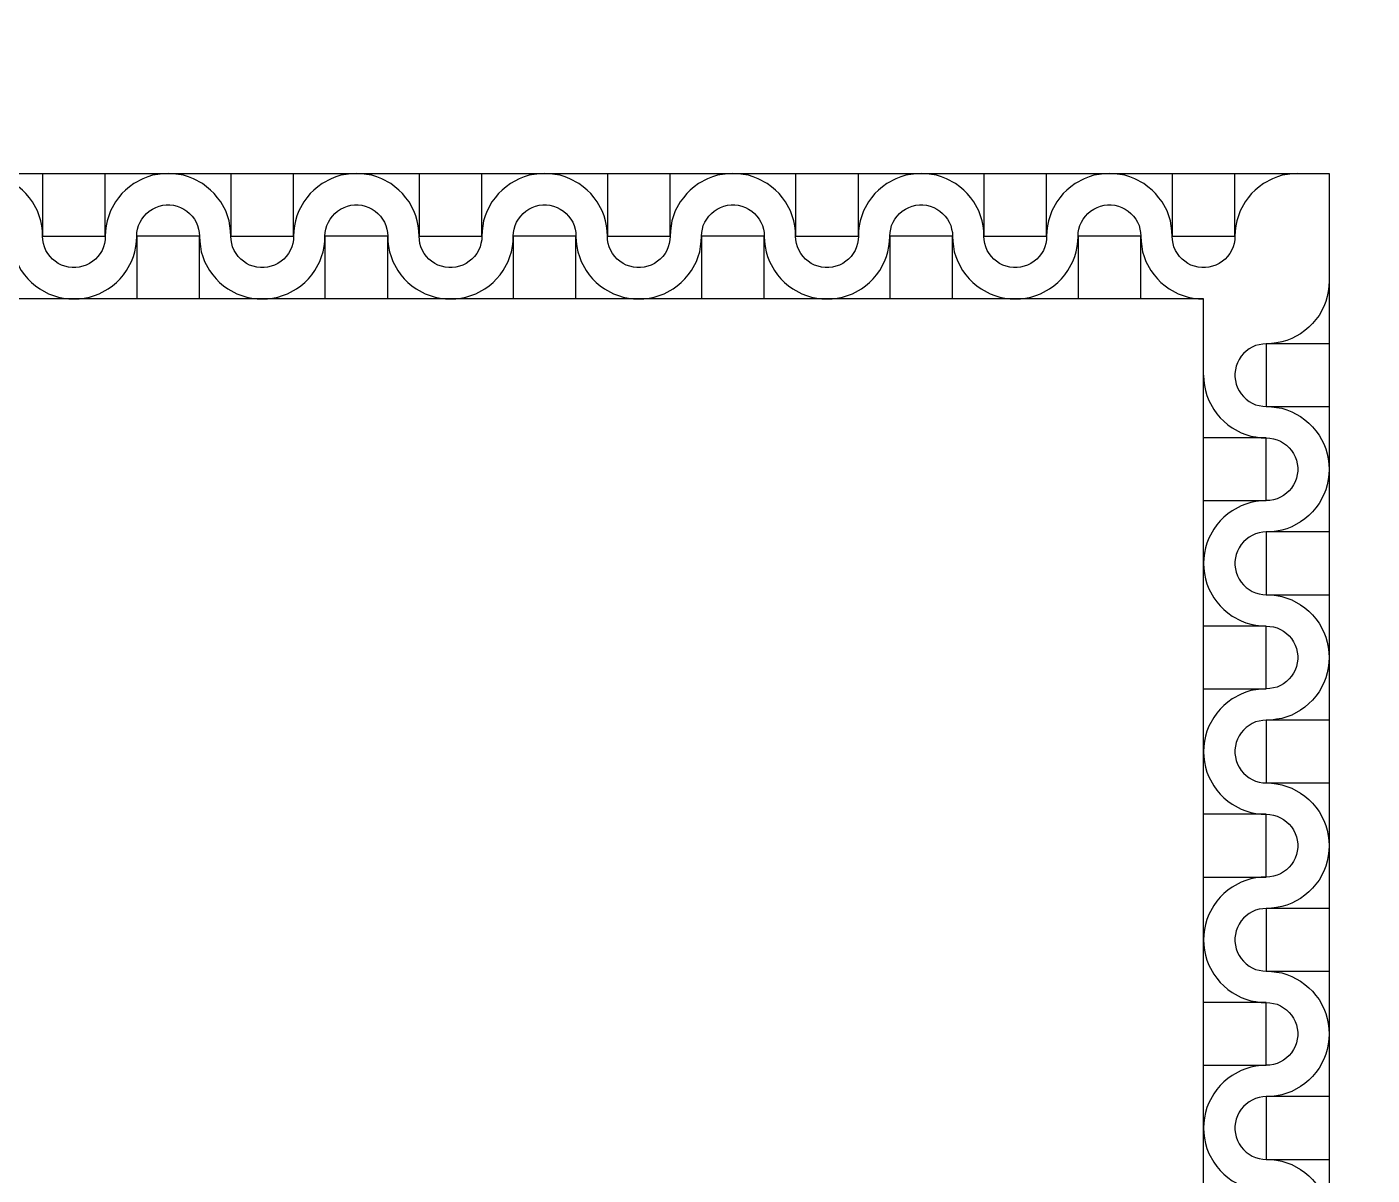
# Model space of a CAD drawing. Extents: x 190.8 to 267.1, y 124 to 174.8.
# Drawn here: x 238.732 to 240.233, y 136.233 to 137.514 of the extents above; entities that cross this region are included whole.
import ezdxf

# ---------------------------------------------------------------- set-up
doc = ezdxf.new("R2010")
doc.units = 0
doc.header["$MEASUREMENT"] = 0

msp = doc.modelspace()

# ---------------------------------------------------------------- linework, layer by layer
msp.add_lwpolyline([(237.4196, 135.0106), (237.4196, 132.8456), (252.4196, 132.8456), (253.8409, 134.2479), (253.8409, 138.1133), (252.4196, 139.5156), (237.4196, 139.5156), (237.4196, 137.3506), (240.1846, 137.3506), (240.1846, 135.0106)], close=True)
for points in [[(238.7496, 137.2806), (238.7494, 137.2863), (238.7486, 137.2921), (238.7476, 137.2978), (238.7459, 137.3033), (238.7439, 137.3088), (238.7384, 137.3188), (238.7349, 137.3236), (238.7311, 137.3281), (238.7271, 137.3321), (238.7226, 137.3358), (238.7179, 137.3393), (238.7079, 137.3448), (238.7024, 137.3468), (238.6969, 137.3486), (238.6911, 137.3496), (238.6854, 137.3503), (238.6796, 137.3506)], [(238.7496, 137.3506), (238.7496, 137.2806), (238.8196, 137.2806), (238.8196, 137.3506)], [(238.8896, 137.3506), (238.8839, 137.3503), (238.8781, 137.3496), (238.8724, 137.3486), (238.8669, 137.3468), (238.8614, 137.3448), (238.8514, 137.3393), (238.8466, 137.3358), (238.8421, 137.3321), (238.8381, 137.3281), (238.8344, 137.3236), (238.8309, 137.3188), (238.8254, 137.3088), (238.8234, 137.3033), (238.8216, 137.2978), (238.8206, 137.2921), (238.8199, 137.2863), (238.8196, 137.2806)], [(238.9596, 137.2806), (238.9594, 137.2863), (238.9586, 137.2921), (238.9576, 137.2978), (238.9559, 137.3033), (238.9539, 137.3088), (238.9484, 137.3188), (238.9449, 137.3236), (238.9411, 137.3281), (238.9371, 137.3321), (238.9326, 137.3358), (238.9279, 137.3393), (238.9179, 137.3448), (238.9124, 137.3468), (238.9069, 137.3486), (238.9011, 137.3496), (238.8954, 137.3503), (238.8896, 137.3506)], [(238.9596, 137.3506), (238.9596, 137.2806), (239.0296, 137.2806), (239.0296, 137.3506)], [(239.0996, 137.3506), (239.0939, 137.3503), (239.0881, 137.3496), (239.0824, 137.3486), (239.0769, 137.3468), (239.0714, 137.3448), (239.0614, 137.3393), (239.0566, 137.3358), (239.0521, 137.3321), (239.0481, 137.3281), (239.0444, 137.3236), (239.0409, 137.3188), (239.0354, 137.3088), (239.0334, 137.3033), (239.0316, 137.2978), (239.0306, 137.2921), (239.0299, 137.2863), (239.0296, 137.2806)], [(239.1696, 137.2806), (239.1694, 137.2863), (239.1686, 137.2921), (239.1676, 137.2978), (239.1659, 137.3033), (239.1639, 137.3088), (239.1584, 137.3188), (239.1549, 137.3236), (239.1511, 137.3281), (239.1471, 137.3321), (239.1426, 137.3358), (239.1379, 137.3393), (239.1279, 137.3448), (239.1224, 137.3468), (239.1169, 137.3486), (239.1111, 137.3496), (239.1054, 137.3503), (239.0996, 137.3506)], [(239.1696, 137.3506), (239.1696, 137.2806), (239.2396, 137.2806), (239.2396, 137.3506)], [(239.3096, 137.3506), (239.3039, 137.3503), (239.2981, 137.3496), (239.2924, 137.3486), (239.2869, 137.3468), (239.2814, 137.3448), (239.2714, 137.3393), (239.2666, 137.3358), (239.2621, 137.3321), (239.2581, 137.3281), (239.2544, 137.3236), (239.2509, 137.3188), (239.2454, 137.3088), (239.2434, 137.3033), (239.2416, 137.2978), (239.2406, 137.2921), (239.2399, 137.2863), (239.2396, 137.2806)], [(239.3796, 137.2806), (239.3794, 137.2863), (239.3786, 137.2921), (239.3776, 137.2978), (239.3759, 137.3033), (239.3739, 137.3088), (239.3684, 137.3188), (239.3649, 137.3236), (239.3611, 137.3281), (239.3571, 137.3321), (239.3526, 137.3358), (239.3479, 137.3393), (239.3379, 137.3448), (239.3324, 137.3468), (239.3269, 137.3486), (239.3211, 137.3496), (239.3154, 137.3503), (239.3096, 137.3506)], [(239.3796, 137.3506), (239.3796, 137.2806), (239.4496, 137.2806), (239.4496, 137.3506)], [(239.5196, 137.3506), (239.5139, 137.3503), (239.5081, 137.3496), (239.5024, 137.3486), (239.4969, 137.3468), (239.4914, 137.3448), (239.4814, 137.3393), (239.4766, 137.3358), (239.4721, 137.3321), (239.4681, 137.3281), (239.4644, 137.3236), (239.4609, 137.3188), (239.4554, 137.3088), (239.4534, 137.3033), (239.4516, 137.2978), (239.4506, 137.2921), (239.4499, 137.2863), (239.4496, 137.2806)], [(239.5896, 137.2806), (239.5894, 137.2863), (239.5886, 137.2921), (239.5876, 137.2978), (239.5859, 137.3033), (239.5839, 137.3088), (239.5784, 137.3188), (239.5749, 137.3236), (239.5711, 137.3281), (239.5671, 137.3321), (239.5626, 137.3358), (239.5579, 137.3393), (239.5479, 137.3448), (239.5424, 137.3468), (239.5369, 137.3486), (239.5311, 137.3496), (239.5254, 137.3503), (239.5196, 137.3506)], [(239.5896, 137.3506), (239.5896, 137.2806), (239.6596, 137.2806), (239.6596, 137.3506)], [(239.7296, 137.3506), (239.7239, 137.3503), (239.7181, 137.3496), (239.7124, 137.3486), (239.7069, 137.3468), (239.7014, 137.3448), (239.6914, 137.3393), (239.6866, 137.3358), (239.6821, 137.3321), (239.6781, 137.3281), (239.6744, 137.3236), (239.6709, 137.3188), (239.6654, 137.3088), (239.6634, 137.3033), (239.6616, 137.2978), (239.6606, 137.2921), (239.6599, 137.2863), (239.6596, 137.2806)], [(239.7996, 137.2806), (239.7994, 137.2863), (239.7986, 137.2921), (239.7976, 137.2978), (239.7959, 137.3033), (239.7939, 137.3088), (239.7884, 137.3188), (239.7849, 137.3236), (239.7811, 137.3281), (239.7771, 137.3321), (239.7726, 137.3358), (239.7679, 137.3393), (239.7579, 137.3448), (239.7524, 137.3468), (239.7469, 137.3486), (239.7411, 137.3496), (239.7354, 137.3503), (239.7296, 137.3506)], [(239.7996, 137.3506), (239.7996, 137.2806), (239.8696, 137.2806), (239.8696, 137.3506)], [(239.9396, 137.3506), (239.9339, 137.3503), (239.9281, 137.3496), (239.9224, 137.3486), (239.9169, 137.3468), (239.9114, 137.3448), (239.9014, 137.3393), (239.8966, 137.3358), (239.8921, 137.3321), (239.8881, 137.3281), (239.8844, 137.3236), (239.8809, 137.3188), (239.8754, 137.3088), (239.8734, 137.3033), (239.8716, 137.2978), (239.8706, 137.2921), (239.8699, 137.2863), (239.8696, 137.2806)], [(240.0096, 137.2806), (240.0094, 137.2863), (240.0086, 137.2921), (240.0076, 137.2978), (240.0059, 137.3033), (240.0039, 137.3088), (239.9984, 137.3188), (239.9949, 137.3236), (239.9911, 137.3281), (239.9871, 137.3321), (239.9826, 137.3358), (239.9779, 137.3393), (239.9679, 137.3448), (239.9624, 137.3468), (239.9569, 137.3486), (239.9511, 137.3496), (239.9454, 137.3503), (239.9396, 137.3506)], [(240.0096, 137.3506), (240.0096, 137.2806), (240.0796, 137.2806), (240.0796, 137.3506)], [(240.1496, 137.3506), (240.1439, 137.3503), (240.1381, 137.3496), (240.1324, 137.3486), (240.1269, 137.3468), (240.1214, 137.3448), (240.1114, 137.3393), (240.1066, 137.3358), (240.1021, 137.3321), (240.0981, 137.3281), (240.0944, 137.3236), (240.0909, 137.3188), (240.0854, 137.3088), (240.0834, 137.3033), (240.0816, 137.2978), (240.0806, 137.2921), (240.0799, 137.2863), (240.0796, 137.2806)], [(238.8546, 137.2806), (238.8549, 137.2846), (238.8556, 137.2886), (238.8566, 137.2926), (238.8584, 137.2963), (238.8604, 137.2998), (238.8629, 137.3031), (238.8656, 137.3061), (238.8686, 137.3086), (238.8721, 137.3108), (238.8759, 137.3128), (238.8796, 137.3141), (238.8836, 137.3151), (238.8876, 137.3156), (238.8916, 137.3156), (238.8956, 137.3151), (238.8996, 137.3141), (238.9036, 137.3128), (238.9071, 137.3108), (238.9106, 137.3086), (238.9136, 137.3061), (238.9164, 137.3031), (238.9189, 137.2998), (238.9209, 137.2963), (238.9226, 137.2926), (238.9236, 137.2886), (238.9244, 137.2846), (238.9246, 137.2806)], [(239.0646, 137.2806), (239.0649, 137.2846), (239.0656, 137.2886), (239.0666, 137.2926), (239.0684, 137.2963), (239.0704, 137.2998), (239.0729, 137.3031), (239.0756, 137.3061), (239.0786, 137.3086), (239.0821, 137.3108), (239.0859, 137.3128), (239.0896, 137.3141), (239.0936, 137.3151), (239.0976, 137.3156), (239.1016, 137.3156), (239.1056, 137.3151), (239.1096, 137.3141), (239.1136, 137.3128), (239.1171, 137.3108), (239.1206, 137.3086), (239.1236, 137.3061), (239.1264, 137.3031), (239.1289, 137.2998), (239.1309, 137.2963), (239.1326, 137.2926), (239.1336, 137.2886), (239.1344, 137.2846), (239.1346, 137.2806)], [(239.2746, 137.2806), (239.2749, 137.2846), (239.2756, 137.2886), (239.2766, 137.2926), (239.2784, 137.2963), (239.2804, 137.2998), (239.2829, 137.3031), (239.2856, 137.3061), (239.2886, 137.3086), (239.2921, 137.3108), (239.2959, 137.3128), (239.2996, 137.3141), (239.3036, 137.3151), (239.3076, 137.3156), (239.3116, 137.3156), (239.3156, 137.3151), (239.3196, 137.3141), (239.3236, 137.3128), (239.3271, 137.3108), (239.3306, 137.3086), (239.3336, 137.3061), (239.3364, 137.3031), (239.3389, 137.2998), (239.3409, 137.2963), (239.3426, 137.2926), (239.3436, 137.2886), (239.3444, 137.2846), (239.3446, 137.2806)], [(239.4846, 137.2806), (239.4849, 137.2846), (239.4856, 137.2886), (239.4866, 137.2926), (239.4884, 137.2963), (239.4904, 137.2998), (239.4929, 137.3031), (239.4956, 137.3061), (239.4986, 137.3086), (239.5021, 137.3108), (239.5059, 137.3128), (239.5096, 137.3141), (239.5136, 137.3151), (239.5176, 137.3156), (239.5216, 137.3156), (239.5256, 137.3151), (239.5296, 137.3141), (239.5336, 137.3128), (239.5371, 137.3108), (239.5406, 137.3086), (239.5436, 137.3061), (239.5464, 137.3031), (239.5489, 137.2998), (239.5509, 137.2963), (239.5526, 137.2926), (239.5536, 137.2886), (239.5544, 137.2846), (239.5546, 137.2806)], [(239.6946, 137.2806), (239.6949, 137.2846), (239.6956, 137.2886), (239.6966, 137.2926), (239.6984, 137.2963), (239.7004, 137.2998), (239.7029, 137.3031), (239.7056, 137.3061), (239.7086, 137.3086), (239.7121, 137.3108), (239.7159, 137.3128), (239.7196, 137.3141), (239.7236, 137.3151), (239.7276, 137.3156), (239.7316, 137.3156), (239.7356, 137.3151), (239.7396, 137.3141), (239.7436, 137.3128), (239.7471, 137.3108), (239.7506, 137.3086), (239.7536, 137.3061), (239.7564, 137.3031), (239.7589, 137.2998), (239.7609, 137.2963), (239.7626, 137.2926), (239.7636, 137.2886), (239.7644, 137.2846), (239.7646, 137.2806)], [(239.9046, 137.2806), (239.9049, 137.2846), (239.9056, 137.2886), (239.9066, 137.2926), (239.9084, 137.2963), (239.9104, 137.2998), (239.9129, 137.3031), (239.9156, 137.3061), (239.9186, 137.3086), (239.9221, 137.3108), (239.9259, 137.3128), (239.9296, 137.3141), (239.9336, 137.3151), (239.9376, 137.3156), (239.9416, 137.3156), (239.9456, 137.3151), (239.9496, 137.3141), (239.9536, 137.3128), (239.9571, 137.3108), (239.9606, 137.3086), (239.9636, 137.3061), (239.9664, 137.3031), (239.9689, 137.2998), (239.9709, 137.2963), (239.9726, 137.2926), (239.9736, 137.2886), (239.9744, 137.2846), (239.9746, 137.2806)], [(238.7146, 137.2806), (238.7149, 137.2748), (238.7156, 137.2691), (238.7166, 137.2633), (238.7184, 137.2578), (238.7204, 137.2523), (238.7259, 137.2423), (238.7294, 137.2376), (238.7331, 137.2331), (238.7371, 137.2291), (238.7416, 137.2253), (238.7464, 137.2218), (238.7564, 137.2163), (238.7619, 137.2143), (238.7674, 137.2126), (238.7731, 137.2116), (238.7789, 137.2108), (238.7846, 137.2106)], [(238.8196, 137.2806), (238.8194, 137.2766), (238.8186, 137.2726), (238.8176, 137.2686), (238.8159, 137.2648), (238.8139, 137.2613), (238.8114, 137.2581), (238.8086, 137.2551), (238.8056, 137.2526), (238.8021, 137.2503), (238.7984, 137.2483), (238.7946, 137.2471), (238.7906, 137.2461), (238.7866, 137.2456), (238.7826, 137.2456), (238.7786, 137.2461), (238.7746, 137.2471), (238.7706, 137.2483), (238.7671, 137.2503), (238.7636, 137.2526), (238.7606, 137.2551), (238.7579, 137.2581), (238.7554, 137.2613), (238.7534, 137.2648), (238.7516, 137.2686), (238.7506, 137.2726), (238.7499, 137.2766), (238.7496, 137.2806)], [(238.7846, 137.2106), (238.7904, 137.2108), (238.7961, 137.2116), (238.8019, 137.2126), (238.8074, 137.2143), (238.8129, 137.2163), (238.8229, 137.2218), (238.8276, 137.2253), (238.8321, 137.2291), (238.8361, 137.2331), (238.8399, 137.2376), (238.8434, 137.2423), (238.8489, 137.2523), (238.8509, 137.2578), (238.8526, 137.2633), (238.8536, 137.2691), (238.8544, 137.2748), (238.8546, 137.2806)], [(238.9246, 137.2106), (238.9246, 137.2806), (238.8546, 137.2806), (238.8546, 137.2106)], [(238.9246, 137.2806), (238.9249, 137.2748), (238.9256, 137.2691), (238.9266, 137.2633), (238.9284, 137.2578), (238.9304, 137.2523), (238.9359, 137.2423), (238.9394, 137.2376), (238.9431, 137.2331), (238.9471, 137.2291), (238.9516, 137.2253), (238.9564, 137.2218), (238.9664, 137.2163), (238.9719, 137.2143), (238.9774, 137.2126), (238.9831, 137.2116), (238.9889, 137.2108), (238.9946, 137.2106)], [(239.0296, 137.2806), (239.0294, 137.2766), (239.0286, 137.2726), (239.0276, 137.2686), (239.0259, 137.2648), (239.0239, 137.2613), (239.0214, 137.2581), (239.0186, 137.2551), (239.0156, 137.2526), (239.0121, 137.2503), (239.0084, 137.2483), (239.0046, 137.2471), (239.0006, 137.2461), (238.9966, 137.2456), (238.9926, 137.2456), (238.9886, 137.2461), (238.9846, 137.2471), (238.9806, 137.2483), (238.9771, 137.2503), (238.9736, 137.2526), (238.9706, 137.2551), (238.9679, 137.2581), (238.9654, 137.2613), (238.9634, 137.2648), (238.9616, 137.2686), (238.9606, 137.2726), (238.9599, 137.2766), (238.9596, 137.2806)], [(238.9946, 137.2106), (239.0004, 137.2108), (239.0061, 137.2116), (239.0119, 137.2126), (239.0174, 137.2143), (239.0229, 137.2163), (239.0329, 137.2218), (239.0376, 137.2253), (239.0421, 137.2291), (239.0461, 137.2331), (239.0499, 137.2376), (239.0534, 137.2423), (239.0589, 137.2523), (239.0609, 137.2578), (239.0626, 137.2633), (239.0636, 137.2691), (239.0644, 137.2748), (239.0646, 137.2806)], [(239.1346, 137.2106), (239.1346, 137.2806), (239.0646, 137.2806), (239.0646, 137.2106)], [(239.1346, 137.2806), (239.1349, 137.2748), (239.1356, 137.2691), (239.1366, 137.2633), (239.1384, 137.2578), (239.1404, 137.2523), (239.1459, 137.2423), (239.1494, 137.2376), (239.1531, 137.2331), (239.1571, 137.2291), (239.1616, 137.2253), (239.1664, 137.2218), (239.1764, 137.2163), (239.1819, 137.2143), (239.1874, 137.2126), (239.1931, 137.2116), (239.1989, 137.2108), (239.2046, 137.2106)], [(239.2396, 137.2806), (239.2394, 137.2766), (239.2386, 137.2726), (239.2376, 137.2686), (239.2359, 137.2648), (239.2339, 137.2613), (239.2314, 137.2581), (239.2286, 137.2551), (239.2256, 137.2526), (239.2221, 137.2503), (239.2184, 137.2483), (239.2146, 137.2471), (239.2106, 137.2461), (239.2066, 137.2456), (239.2026, 137.2456), (239.1986, 137.2461), (239.1946, 137.2471), (239.1906, 137.2483), (239.1871, 137.2503), (239.1836, 137.2526), (239.1806, 137.2551), (239.1779, 137.2581), (239.1754, 137.2613), (239.1734, 137.2648), (239.1716, 137.2686), (239.1706, 137.2726), (239.1699, 137.2766), (239.1696, 137.2806)], [(239.2046, 137.2106), (239.2104, 137.2108), (239.2161, 137.2116), (239.2219, 137.2126), (239.2274, 137.2143), (239.2329, 137.2163), (239.2429, 137.2218), (239.2476, 137.2253), (239.2521, 137.2291), (239.2561, 137.2331), (239.2599, 137.2376), (239.2634, 137.2423), (239.2689, 137.2523), (239.2709, 137.2578), (239.2726, 137.2633), (239.2736, 137.2691), (239.2744, 137.2748), (239.2746, 137.2806)], [(239.3446, 137.2106), (239.3446, 137.2806), (239.2746, 137.2806), (239.2746, 137.2106)], [(239.3446, 137.2806), (239.3449, 137.2748), (239.3456, 137.2691), (239.3466, 137.2633), (239.3484, 137.2578), (239.3504, 137.2523), (239.3559, 137.2423), (239.3594, 137.2376), (239.3631, 137.2331), (239.3671, 137.2291), (239.3716, 137.2253), (239.3764, 137.2218), (239.3864, 137.2163), (239.3919, 137.2143), (239.3974, 137.2126), (239.4031, 137.2116), (239.4089, 137.2108), (239.4146, 137.2106)], [(239.4496, 137.2806), (239.4494, 137.2766), (239.4486, 137.2726), (239.4476, 137.2686), (239.4459, 137.2648), (239.4439, 137.2613), (239.4414, 137.2581), (239.4386, 137.2551), (239.4356, 137.2526), (239.4321, 137.2503), (239.4284, 137.2483), (239.4246, 137.2471), (239.4206, 137.2461), (239.4166, 137.2456), (239.4126, 137.2456), (239.4086, 137.2461), (239.4046, 137.2471), (239.4006, 137.2483), (239.3971, 137.2503), (239.3936, 137.2526), (239.3906, 137.2551), (239.3879, 137.2581), (239.3854, 137.2613), (239.3834, 137.2648), (239.3816, 137.2686), (239.3806, 137.2726), (239.3799, 137.2766), (239.3796, 137.2806)], [(239.4146, 137.2106), (239.4204, 137.2108), (239.4261, 137.2116), (239.4319, 137.2126), (239.4374, 137.2143), (239.4429, 137.2163), (239.4529, 137.2218), (239.4576, 137.2253), (239.4621, 137.2291), (239.4661, 137.2331), (239.4699, 137.2376), (239.4734, 137.2423), (239.4789, 137.2523), (239.4809, 137.2578), (239.4826, 137.2633), (239.4836, 137.2691), (239.4844, 137.2748), (239.4846, 137.2806)], [(239.5546, 137.2106), (239.5546, 137.2806), (239.4846, 137.2806), (239.4846, 137.2106)], [(239.5546, 137.2806), (239.5549, 137.2748), (239.5556, 137.2691), (239.5566, 137.2633), (239.5584, 137.2578), (239.5604, 137.2523), (239.5659, 137.2423), (239.5694, 137.2376), (239.5731, 137.2331), (239.5771, 137.2291), (239.5816, 137.2253), (239.5864, 137.2218), (239.5964, 137.2163), (239.6019, 137.2143), (239.6074, 137.2126), (239.6131, 137.2116), (239.6189, 137.2108), (239.6246, 137.2106)], [(239.6596, 137.2806), (239.6594, 137.2766), (239.6586, 137.2726), (239.6576, 137.2686), (239.6559, 137.2648), (239.6539, 137.2613), (239.6514, 137.2581), (239.6486, 137.2551), (239.6456, 137.2526), (239.6421, 137.2503), (239.6384, 137.2483), (239.6346, 137.2471), (239.6306, 137.2461), (239.6266, 137.2456), (239.6226, 137.2456), (239.6186, 137.2461), (239.6146, 137.2471), (239.6106, 137.2483), (239.6071, 137.2503), (239.6036, 137.2526), (239.6006, 137.2551), (239.5979, 137.2581), (239.5954, 137.2613), (239.5934, 137.2648), (239.5916, 137.2686), (239.5906, 137.2726), (239.5899, 137.2766), (239.5896, 137.2806)], [(239.6246, 137.2106), (239.6304, 137.2108), (239.6361, 137.2116), (239.6419, 137.2126), (239.6474, 137.2143), (239.6529, 137.2163), (239.6629, 137.2218), (239.6676, 137.2253), (239.6721, 137.2291), (239.6761, 137.2331), (239.6799, 137.2376), (239.6834, 137.2423), (239.6889, 137.2523), (239.6909, 137.2578), (239.6926, 137.2633), (239.6936, 137.2691), (239.6944, 137.2748), (239.6946, 137.2806)], [(239.7646, 137.2106), (239.7646, 137.2806), (239.6946, 137.2806), (239.6946, 137.2106)], [(239.7646, 137.2806), (239.7649, 137.2748), (239.7656, 137.2691), (239.7666, 137.2633), (239.7684, 137.2578), (239.7704, 137.2523), (239.7759, 137.2423), (239.7794, 137.2376), (239.7831, 137.2331), (239.7871, 137.2291), (239.7916, 137.2253), (239.7964, 137.2218), (239.8064, 137.2163), (239.8119, 137.2143), (239.8174, 137.2126), (239.8231, 137.2116), (239.8289, 137.2108), (239.8346, 137.2106)], [(239.8696, 137.2806), (239.8694, 137.2766), (239.8686, 137.2726), (239.8676, 137.2686), (239.8659, 137.2648), (239.8639, 137.2613), (239.8614, 137.2581), (239.8586, 137.2551), (239.8556, 137.2526), (239.8521, 137.2503), (239.8484, 137.2483), (239.8446, 137.2471), (239.8406, 137.2461), (239.8366, 137.2456), (239.8326, 137.2456), (239.8286, 137.2461), (239.8246, 137.2471), (239.8206, 137.2483), (239.8171, 137.2503), (239.8136, 137.2526), (239.8106, 137.2551), (239.8079, 137.2581), (239.8054, 137.2613), (239.8034, 137.2648), (239.8016, 137.2686), (239.8006, 137.2726), (239.7999, 137.2766), (239.7996, 137.2806)], [(239.8346, 137.2106), (239.8404, 137.2108), (239.8461, 137.2116), (239.8519, 137.2126), (239.8574, 137.2143), (239.8629, 137.2163), (239.8729, 137.2218), (239.8776, 137.2253), (239.8821, 137.2291), (239.8861, 137.2331), (239.8899, 137.2376), (239.8934, 137.2423), (239.8989, 137.2523), (239.9009, 137.2578), (239.9026, 137.2633), (239.9036, 137.2691), (239.9044, 137.2748), (239.9046, 137.2806)], [(239.9746, 137.2106), (239.9746, 137.2806), (239.9046, 137.2806), (239.9046, 137.2106)], [(239.9746, 137.2806), (239.9749, 137.2748), (239.9756, 137.2691), (239.9766, 137.2633), (239.9784, 137.2578), (239.9804, 137.2523), (239.9859, 137.2423), (239.9894, 137.2376), (239.9931, 137.2331), (239.9971, 137.2291), (240.0016, 137.2253), (240.0064, 137.2218), (240.0164, 137.2163), (240.0219, 137.2143), (240.0274, 137.2126), (240.0331, 137.2116), (240.0389, 137.2108), (240.0446, 137.2106)], [(240.0796, 137.2806), (240.0794, 137.2766), (240.0786, 137.2726), (240.0776, 137.2686), (240.0759, 137.2648), (240.0739, 137.2613), (240.0714, 137.2581), (240.0686, 137.2551), (240.0656, 137.2526), (240.0621, 137.2503), (240.0584, 137.2483), (240.0546, 137.2471), (240.0506, 137.2461), (240.0466, 137.2456), (240.0426, 137.2456), (240.0386, 137.2461), (240.0346, 137.2471), (240.0306, 137.2483), (240.0271, 137.2503), (240.0236, 137.2526), (240.0206, 137.2551), (240.0179, 137.2581), (240.0154, 137.2613), (240.0134, 137.2648), (240.0116, 137.2686), (240.0106, 137.2726), (240.0099, 137.2766), (240.0096, 137.2806)], [(240.1846, 137.2306), (240.1844, 137.2248), (240.1836, 137.2191), (240.1826, 137.2133), (240.1809, 137.2078), (240.1789, 137.2023), (240.1734, 137.1923), (240.1699, 137.1876), (240.1661, 137.1831), (240.1621, 137.1791), (240.1576, 137.1753), (240.1529, 137.1718), (240.1429, 137.1663), (240.1374, 137.1643), (240.1319, 137.1626), (240.1261, 137.1616), (240.1204, 137.1608), (240.1146, 137.1606)], [(237.2446, 135.1506), (240.0446, 135.1506), (240.0446, 137.2106), (237.2446, 137.2106)], [(240.1146, 137.1606), (240.1106, 137.1603), (240.1066, 137.1596), (240.1026, 137.1586), (240.0989, 137.1568), (240.0954, 137.1548), (240.0921, 137.1523), (240.0891, 137.1496), (240.0866, 137.1466), (240.0844, 137.1431), (240.0824, 137.1393), (240.0811, 137.1356), (240.0801, 137.1316), (240.0796, 137.1276), (240.0796, 137.1236), (240.0801, 137.1196), (240.0811, 137.1156), (240.0824, 137.1116), (240.0844, 137.1081), (240.0866, 137.1046), (240.0891, 137.1016), (240.0921, 137.0988), (240.0954, 137.0963), (240.0989, 137.0943), (240.1026, 137.0926), (240.1066, 137.0916), (240.1106, 137.0908), (240.1146, 137.0906)], [(240.1846, 137.1606), (240.1146, 137.1606), (240.1146, 137.0906), (240.1846, 137.0906)], [(240.0446, 137.1256), (240.0449, 137.1198), (240.0456, 137.1141), (240.0466, 137.1083), (240.0484, 137.1028), (240.0504, 137.0973), (240.0559, 137.0873), (240.0594, 137.0826), (240.0631, 137.0781), (240.0671, 137.0741), (240.0716, 137.0703), (240.0764, 137.0668), (240.0864, 137.0613), (240.0919, 137.0593), (240.0974, 137.0576), (240.1031, 137.0566), (240.1089, 137.0558), (240.1146, 137.0556)], [(240.1146, 137.0906), (240.1204, 137.0903), (240.1261, 137.0896), (240.1319, 137.0886), (240.1374, 137.0868), (240.1429, 137.0848), (240.1529, 137.0793), (240.1576, 137.0758), (240.1621, 137.0721), (240.1661, 137.0681), (240.1699, 137.0636), (240.1734, 137.0588), (240.1789, 137.0488), (240.1809, 137.0433), (240.1826, 137.0378), (240.1836, 137.0321), (240.1844, 137.0263), (240.1846, 137.0206)], [(240.0446, 136.9856), (240.1146, 136.9856), (240.1146, 137.0556), (240.0446, 137.0556)], [(240.1146, 137.0556), (240.1186, 137.0553), (240.1226, 137.0546), (240.1266, 137.0536), (240.1304, 137.0518), (240.1339, 137.0498), (240.1371, 137.0473), (240.1401, 137.0446), (240.1426, 137.0416), (240.1449, 137.0381), (240.1469, 137.0343), (240.1481, 137.0306), (240.1491, 137.0266), (240.1496, 137.0226), (240.1496, 137.0186), (240.1491, 137.0146), (240.1481, 137.0106), (240.1469, 137.0066), (240.1449, 137.0031), (240.1426, 136.9996), (240.1401, 136.9966), (240.1371, 136.9938), (240.1339, 136.9913), (240.1304, 136.9893), (240.1266, 136.9876), (240.1226, 136.9866), (240.1186, 136.9858), (240.1146, 136.9856)], [(240.1846, 137.0206), (240.1844, 137.0148), (240.1836, 137.0091), (240.1826, 137.0033), (240.1809, 136.9978), (240.1789, 136.9923), (240.1734, 136.9823), (240.1699, 136.9776), (240.1661, 136.9731), (240.1621, 136.9691), (240.1576, 136.9653), (240.1529, 136.9618), (240.1429, 136.9563), (240.1374, 136.9543), (240.1319, 136.9526), (240.1261, 136.9516), (240.1204, 136.9508), (240.1146, 136.9506)], [(240.1146, 136.9856), (240.1089, 136.9853), (240.1031, 136.9846), (240.0974, 136.9836), (240.0919, 136.9818), (240.0864, 136.9798), (240.0764, 136.9743), (240.0716, 136.9708), (240.0671, 136.9671), (240.0631, 136.9631), (240.0594, 136.9586), (240.0559, 136.9538), (240.0504, 136.9438), (240.0484, 136.9383), (240.0466, 136.9328), (240.0456, 136.9271), (240.0449, 136.9213), (240.0446, 136.9156)], [(240.1146, 136.9506), (240.1106, 136.9503), (240.1066, 136.9496), (240.1026, 136.9486), (240.0989, 136.9468), (240.0954, 136.9448), (240.0921, 136.9423), (240.0891, 136.9396), (240.0866, 136.9366), (240.0844, 136.9331), (240.0824, 136.9293), (240.0811, 136.9256), (240.0801, 136.9216), (240.0796, 136.9176), (240.0796, 136.9136), (240.0801, 136.9096), (240.0811, 136.9056), (240.0824, 136.9016), (240.0844, 136.8981), (240.0866, 136.8946), (240.0891, 136.8916), (240.0921, 136.8888), (240.0954, 136.8863), (240.0989, 136.8843), (240.1026, 136.8826), (240.1066, 136.8816), (240.1106, 136.8808), (240.1146, 136.8806)], [(240.1846, 136.9506), (240.1146, 136.9506), (240.1146, 136.8806), (240.1846, 136.8806)], [(240.0446, 136.9156), (240.0449, 136.9098), (240.0456, 136.9041), (240.0466, 136.8983), (240.0484, 136.8928), (240.0504, 136.8873), (240.0559, 136.8773), (240.0594, 136.8726), (240.0631, 136.8681), (240.0671, 136.8641), (240.0716, 136.8603), (240.0764, 136.8568), (240.0864, 136.8513), (240.0919, 136.8493), (240.0974, 136.8476), (240.1031, 136.8466), (240.1089, 136.8458), (240.1146, 136.8456)], [(240.1146, 136.8806), (240.1204, 136.8803), (240.1261, 136.8796), (240.1319, 136.8786), (240.1374, 136.8768), (240.1429, 136.8748), (240.1529, 136.8693), (240.1576, 136.8658), (240.1621, 136.8621), (240.1661, 136.8581), (240.1699, 136.8536), (240.1734, 136.8488), (240.1789, 136.8388), (240.1809, 136.8333), (240.1826, 136.8278), (240.1836, 136.8221), (240.1844, 136.8163), (240.1846, 136.8106)], [(240.0446, 136.7756), (240.1146, 136.7756), (240.1146, 136.8456), (240.0446, 136.8456)], [(240.1146, 136.8456), (240.1186, 136.8453), (240.1226, 136.8446), (240.1266, 136.8436), (240.1304, 136.8418), (240.1339, 136.8398), (240.1371, 136.8373), (240.1401, 136.8346), (240.1426, 136.8316), (240.1449, 136.8281), (240.1469, 136.8243), (240.1481, 136.8206), (240.1491, 136.8166), (240.1496, 136.8126), (240.1496, 136.8086), (240.1491, 136.8046), (240.1481, 136.8006), (240.1469, 136.7966), (240.1449, 136.7931), (240.1426, 136.7896), (240.1401, 136.7866), (240.1371, 136.7838), (240.1339, 136.7813), (240.1304, 136.7793), (240.1266, 136.7776), (240.1226, 136.7766), (240.1186, 136.7758), (240.1146, 136.7756)], [(240.1846, 136.8106), (240.1844, 136.8048), (240.1836, 136.7991), (240.1826, 136.7933), (240.1809, 136.7878), (240.1789, 136.7823), (240.1734, 136.7723), (240.1699, 136.7676), (240.1661, 136.7631), (240.1621, 136.7591), (240.1576, 136.7553), (240.1529, 136.7518), (240.1429, 136.7463), (240.1374, 136.7443), (240.1319, 136.7426), (240.1261, 136.7416), (240.1204, 136.7408), (240.1146, 136.7406)], [(240.1146, 136.7756), (240.1089, 136.7753), (240.1031, 136.7746), (240.0974, 136.7736), (240.0919, 136.7718), (240.0864, 136.7698), (240.0764, 136.7643), (240.0716, 136.7608), (240.0671, 136.7571), (240.0631, 136.7531), (240.0594, 136.7486), (240.0559, 136.7438), (240.0504, 136.7338), (240.0484, 136.7283), (240.0466, 136.7228), (240.0456, 136.7171), (240.0449, 136.7113), (240.0446, 136.7056)], [(240.1146, 136.7406), (240.1106, 136.7403), (240.1066, 136.7396), (240.1026, 136.7386), (240.0989, 136.7368), (240.0954, 136.7348), (240.0921, 136.7323), (240.0891, 136.7296), (240.0866, 136.7266), (240.0844, 136.7231), (240.0824, 136.7193), (240.0811, 136.7156), (240.0801, 136.7116), (240.0796, 136.7076), (240.0796, 136.7036), (240.0801, 136.6996), (240.0811, 136.6956), (240.0824, 136.6916), (240.0844, 136.6881), (240.0866, 136.6846), (240.0891, 136.6816), (240.0921, 136.6788), (240.0954, 136.6763), (240.0989, 136.6743), (240.1026, 136.6726), (240.1066, 136.6716), (240.1106, 136.6708), (240.1146, 136.6706)], [(240.1846, 136.7406), (240.1146, 136.7406), (240.1146, 136.6706), (240.1846, 136.6706)], [(240.0446, 136.7056), (240.0449, 136.6998), (240.0456, 136.6941), (240.0466, 136.6883), (240.0484, 136.6828), (240.0504, 136.6773), (240.0559, 136.6673), (240.0594, 136.6626), (240.0631, 136.6581), (240.0671, 136.6541), (240.0716, 136.6503), (240.0764, 136.6468), (240.0864, 136.6413), (240.0919, 136.6393), (240.0974, 136.6376), (240.1031, 136.6366), (240.1089, 136.6358), (240.1146, 136.6356)], [(240.1146, 136.6706), (240.1204, 136.6703), (240.1261, 136.6696), (240.1319, 136.6686), (240.1374, 136.6668), (240.1429, 136.6648), (240.1529, 136.6593), (240.1576, 136.6558), (240.1621, 136.6521), (240.1661, 136.6481), (240.1699, 136.6436), (240.1734, 136.6388), (240.1789, 136.6288), (240.1809, 136.6233), (240.1826, 136.6178), (240.1836, 136.6121), (240.1844, 136.6063), (240.1846, 136.6006)], [(240.0446, 136.5656), (240.1146, 136.5656), (240.1146, 136.6356), (240.0446, 136.6356)], [(240.1146, 136.6356), (240.1186, 136.6353), (240.1226, 136.6346), (240.1266, 136.6336), (240.1304, 136.6318), (240.1339, 136.6298), (240.1371, 136.6273), (240.1401, 136.6246), (240.1426, 136.6216), (240.1449, 136.6181), (240.1469, 136.6143), (240.1481, 136.6106), (240.1491, 136.6066), (240.1496, 136.6026), (240.1496, 136.5986), (240.1491, 136.5946), (240.1481, 136.5906), (240.1469, 136.5866), (240.1449, 136.5831), (240.1426, 136.5796), (240.1401, 136.5766), (240.1371, 136.5738), (240.1339, 136.5713), (240.1304, 136.5693), (240.1266, 136.5676), (240.1226, 136.5666), (240.1186, 136.5658), (240.1146, 136.5656)], [(240.1846, 136.6006), (240.1844, 136.5948), (240.1836, 136.5891), (240.1826, 136.5833), (240.1809, 136.5778), (240.1789, 136.5723), (240.1734, 136.5623), (240.1699, 136.5576), (240.1661, 136.5531), (240.1621, 136.5491), (240.1576, 136.5453), (240.1529, 136.5418), (240.1429, 136.5363), (240.1374, 136.5343), (240.1319, 136.5326), (240.1261, 136.5316), (240.1204, 136.5308), (240.1146, 136.5306)], [(240.1146, 136.5656), (240.1089, 136.5653), (240.1031, 136.5646), (240.0974, 136.5636), (240.0919, 136.5618), (240.0864, 136.5598), (240.0764, 136.5543), (240.0716, 136.5508), (240.0671, 136.5471), (240.0631, 136.5431), (240.0594, 136.5386), (240.0559, 136.5338), (240.0504, 136.5238), (240.0484, 136.5183), (240.0466, 136.5128), (240.0456, 136.5071), (240.0449, 136.5013), (240.0446, 136.4956)], [(240.1146, 136.5306), (240.1106, 136.5303), (240.1066, 136.5296), (240.1026, 136.5286), (240.0989, 136.5268), (240.0954, 136.5248), (240.0921, 136.5223), (240.0891, 136.5196), (240.0866, 136.5166), (240.0844, 136.5131), (240.0824, 136.5093), (240.0811, 136.5056), (240.0801, 136.5016), (240.0796, 136.4976), (240.0796, 136.4936), (240.0801, 136.4896), (240.0811, 136.4856), (240.0824, 136.4816), (240.0844, 136.4781), (240.0866, 136.4746), (240.0891, 136.4716), (240.0921, 136.4688), (240.0954, 136.4663), (240.0989, 136.4643), (240.1026, 136.4626), (240.1066, 136.4616), (240.1106, 136.4608), (240.1146, 136.4606)], [(240.1846, 136.5306), (240.1146, 136.5306), (240.1146, 136.4606), (240.1846, 136.4606)], [(240.0446, 136.4956), (240.0449, 136.4898), (240.0456, 136.4841), (240.0466, 136.4783), (240.0484, 136.4728), (240.0504, 136.4673), (240.0559, 136.4573), (240.0594, 136.4526), (240.0631, 136.4481), (240.0671, 136.4441), (240.0716, 136.4403), (240.0764, 136.4368), (240.0864, 136.4313), (240.0919, 136.4293), (240.0974, 136.4276), (240.1031, 136.4266), (240.1089, 136.4258), (240.1146, 136.4256)], [(240.1146, 136.4606), (240.1204, 136.4603), (240.1261, 136.4596), (240.1319, 136.4586), (240.1374, 136.4568), (240.1429, 136.4548), (240.1529, 136.4493), (240.1576, 136.4458), (240.1621, 136.4421), (240.1661, 136.4381), (240.1699, 136.4336), (240.1734, 136.4288), (240.1789, 136.4188), (240.1809, 136.4133), (240.1826, 136.4078), (240.1836, 136.4021), (240.1844, 136.3963), (240.1846, 136.3906)], [(240.0446, 136.3556), (240.1146, 136.3556), (240.1146, 136.4256), (240.0446, 136.4256)], [(240.1146, 136.4256), (240.1186, 136.4253), (240.1226, 136.4246), (240.1266, 136.4236), (240.1304, 136.4218), (240.1339, 136.4198), (240.1371, 136.4173), (240.1401, 136.4146), (240.1426, 136.4116), (240.1449, 136.4081), (240.1469, 136.4043), (240.1481, 136.4006), (240.1491, 136.3966), (240.1496, 136.3926), (240.1496, 136.3886), (240.1491, 136.3846), (240.1481, 136.3806), (240.1469, 136.3766), (240.1449, 136.3731), (240.1426, 136.3696), (240.1401, 136.3666), (240.1371, 136.3638), (240.1339, 136.3613), (240.1304, 136.3593), (240.1266, 136.3576), (240.1226, 136.3566), (240.1186, 136.3558), (240.1146, 136.3556)], [(240.1846, 136.3906), (240.1844, 136.3848), (240.1836, 136.3791), (240.1826, 136.3733), (240.1809, 136.3678), (240.1789, 136.3623), (240.1734, 136.3523), (240.1699, 136.3476), (240.1661, 136.3431), (240.1621, 136.3391), (240.1576, 136.3353), (240.1529, 136.3318), (240.1429, 136.3263), (240.1374, 136.3243), (240.1319, 136.3226), (240.1261, 136.3216), (240.1204, 136.3208), (240.1146, 136.3206)], [(240.1146, 136.3556), (240.1089, 136.3553), (240.1031, 136.3546), (240.0974, 136.3536), (240.0919, 136.3518), (240.0864, 136.3498), (240.0764, 136.3443), (240.0716, 136.3408), (240.0671, 136.3371), (240.0631, 136.3331), (240.0594, 136.3286), (240.0559, 136.3238), (240.0504, 136.3138), (240.0484, 136.3083), (240.0466, 136.3028), (240.0456, 136.2971), (240.0449, 136.2913), (240.0446, 136.2856)], [(240.1146, 136.3206), (240.1106, 136.3203), (240.1066, 136.3196), (240.1026, 136.3186), (240.0989, 136.3168), (240.0954, 136.3148), (240.0921, 136.3123), (240.0891, 136.3096), (240.0866, 136.3066), (240.0844, 136.3031), (240.0824, 136.2993), (240.0811, 136.2956), (240.0801, 136.2916), (240.0796, 136.2876), (240.0796, 136.2836), (240.0801, 136.2796), (240.0811, 136.2756), (240.0824, 136.2716), (240.0844, 136.2681), (240.0866, 136.2646), (240.0891, 136.2616), (240.0921, 136.2588), (240.0954, 136.2563), (240.0989, 136.2543), (240.1026, 136.2526), (240.1066, 136.2516), (240.1106, 136.2508), (240.1146, 136.2506)], [(240.1846, 136.3206), (240.1146, 136.3206), (240.1146, 136.2506), (240.1846, 136.2506)], [(240.0446, 136.2856), (240.0449, 136.2798), (240.0456, 136.2741), (240.0466, 136.2683), (240.0484, 136.2628), (240.0504, 136.2573), (240.0559, 136.2473), (240.0594, 136.2426), (240.0631, 136.2381), (240.0671, 136.2341), (240.0716, 136.2303), (240.0764, 136.2268), (240.0864, 136.2213), (240.0919, 136.2193), (240.0974, 136.2176), (240.1031, 136.2166), (240.1089, 136.2158), (240.1146, 136.2156)], [(240.1146, 136.2506), (240.1204, 136.2503), (240.1261, 136.2496), (240.1319, 136.2486), (240.1374, 136.2468), (240.1429, 136.2448), (240.1529, 136.2393), (240.1576, 136.2358), (240.1621, 136.2321), (240.1661, 136.2281), (240.1699, 136.2236), (240.1734, 136.2188), (240.1789, 136.2088), (240.1809, 136.2033), (240.1826, 136.1978), (240.1836, 136.1921), (240.1844, 136.1863), (240.1846, 136.1806)]]:
    msp.add_lwpolyline(points)

doc.saveas('drawing.dxf')
